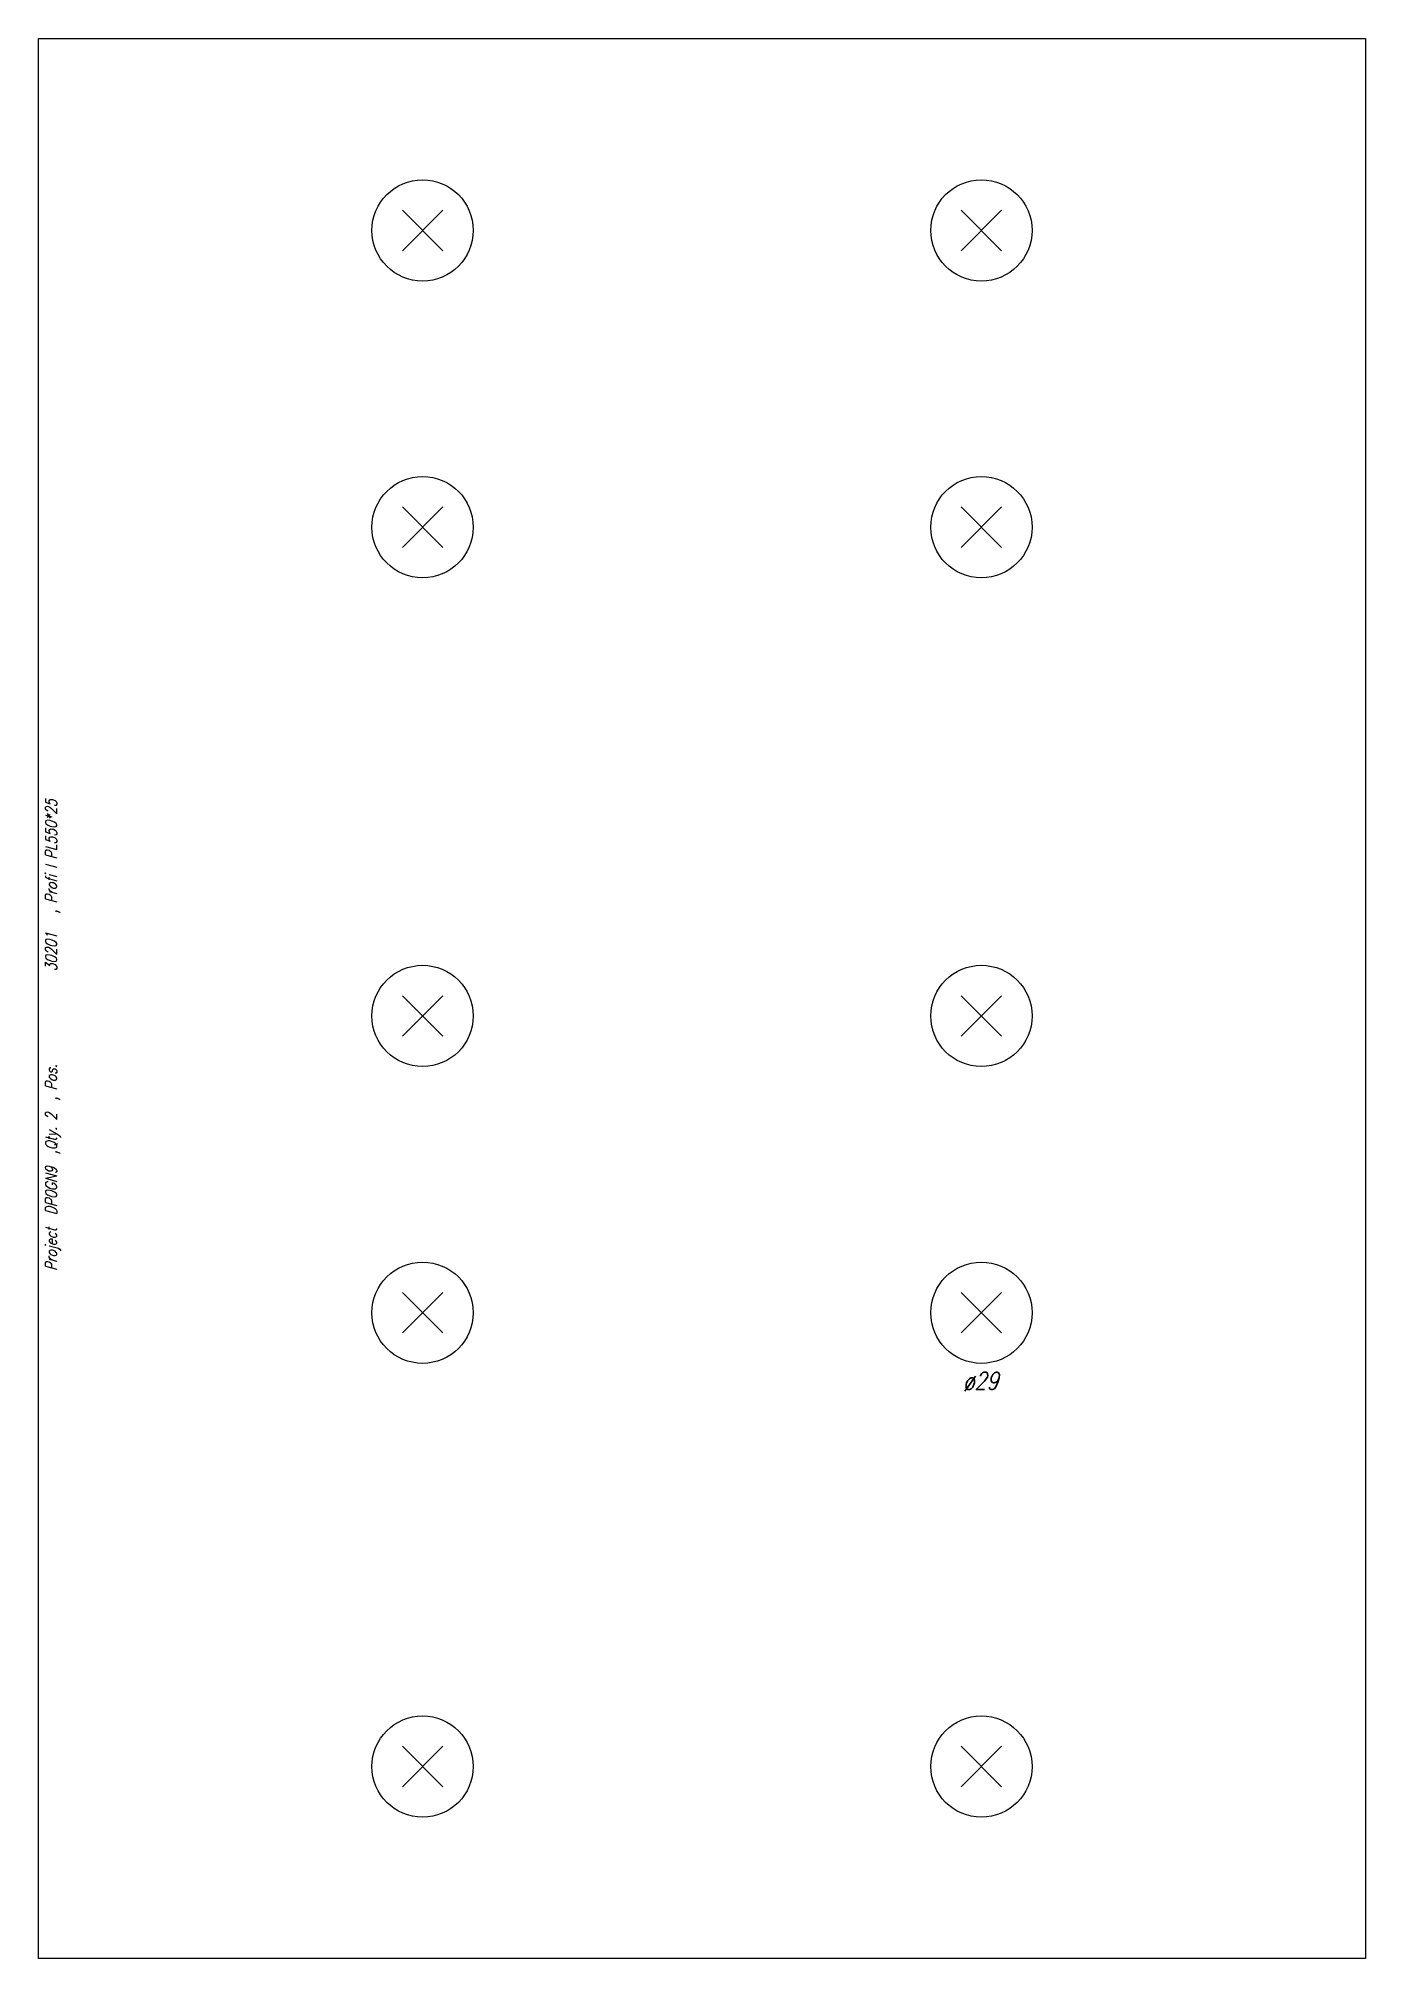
# Model space of a CAD drawing. Extents: x 0 to 380, y -275 to 275.
import ezdxf

# ---------------------------------------------------------------- set-up
doc = ezdxf.new("R2010")
doc.units = 0
doc.header["$LTSCALE"] = 10
for name, color, linetype in [('BEZ_SCHRAUBEN', 7, 'CONTINUOUS'), ('SCHRAUBEN', 7, 'CONTINUOUS'), ('TEILE', 7, 'CONTINUOUS'), ('UNTERSCHRIFT', 7, 'CONTINUOUS')]:
    doc.layers.add(name, color=color, linetype=linetype)
doc.styles.get("Standard").update_dxf_attribs({"font": 'ROMANS'})

msp = doc.modelspace()

# ---------------------------------------------------------------- linework, layer by layer
at = {"layer": 'SCHRAUBEN', "color": 6}
for p, q in [((115.799477, 225.800964), (104.199478, 214.200974)), ((104.199478, 225.800964), (115.799477, 214.200974)), ((275.799469, 225.800964), (264.199463, 214.200974)), ((264.199463, 225.800964), (275.799469, 214.200974)), ((115.799477, 140.800964), (104.199478, 129.200974)), ((104.199478, 140.800964), (115.799477, 129.200974)), ((275.799469, 140.800964), (264.199463, 129.200974)), ((264.199463, 140.800964), (275.799469, 129.200974)), ((115.799477, 0.800972), (104.199478, -10.799028)), ((104.199478, 0.800972), (115.799477, -10.799028)), ((275.799469, 0.800972), (264.199463, -10.799028)), ((264.199463, 0.800972), (275.799469, -10.799028)), ((115.799477, -84.199028), (104.199478, -95.799026)), ((104.199478, -84.199028), (115.799477, -95.799026)), ((275.799469, -84.199028), (264.199463, -95.799026)), ((264.199463, -84.199028), (275.799469, -95.799026)), ((115.799492, -214.194), (104.199493, -225.793991)), ((104.199493, -214.194), (115.799492, -225.793991)), ((275.799438, -214.194), (264.199463, -225.793991)), ((264.199463, -214.194), (275.799438, -225.793991))]:
    msp.add_line(p, q, dxfattribs=at)
at = {"layer": 'SCHRAUBEN', "color": 2}
for centre, radius in [((109.999474, 220.000977), 14.5), ((269.999451, 220.000977), 14.500031), ((109.999474, 135.000977), 14.5), ((269.999451, 135.000977), 14.500031), ((109.999474, -4.999029), 14.5), ((269.999451, -4.999029), 14.500031), ((109.999474, -89.999023), 14.5), ((269.999451, -89.999023), 14.500031), ((109.999496, -219.993988), 14.5), ((269.999451, -219.993988), 14.5)]:
    msp.add_circle(centre, radius, dxfattribs=at)
at = {"layer": 'TEILE', "color": 2}
for p, q in [((0, 274.999542), (379.997681, 274.999542)), ((0, -274.998993), (0, 274.999542)), ((379.997681, 274.999542), (379.997681, -274.998993)), ((379.997681, -274.998993), (0, -274.998993))]:
    msp.add_line(p, q, dxfattribs=at)

# ---------------------------------------------------------------- texts
at = {"layer": 'BEZ_SCHRAUBEN', "color": 2, "oblique": 15, "width": 0.8}
msp.add_text(' ø29', height=5, dxfattribs=at).set_placement((261.999481, -111.999039))
at = {"layer": 'UNTERSCHRIFT', "color": 2, "oblique": 15, "width": 0.8}
for s, p in [('  , Profi l PL550*25', (5.25, 20.800274)), ('30201', (5.25, 7.800273)), ('Project  DP0GN9  ,Qty. 2  , Pos. ', (5.25, -77.999725))]:
    msp.add_text(s, height=3.25, rotation=89.999931, dxfattribs=at).set_placement(p)

doc.saveas('drawing.dxf')
